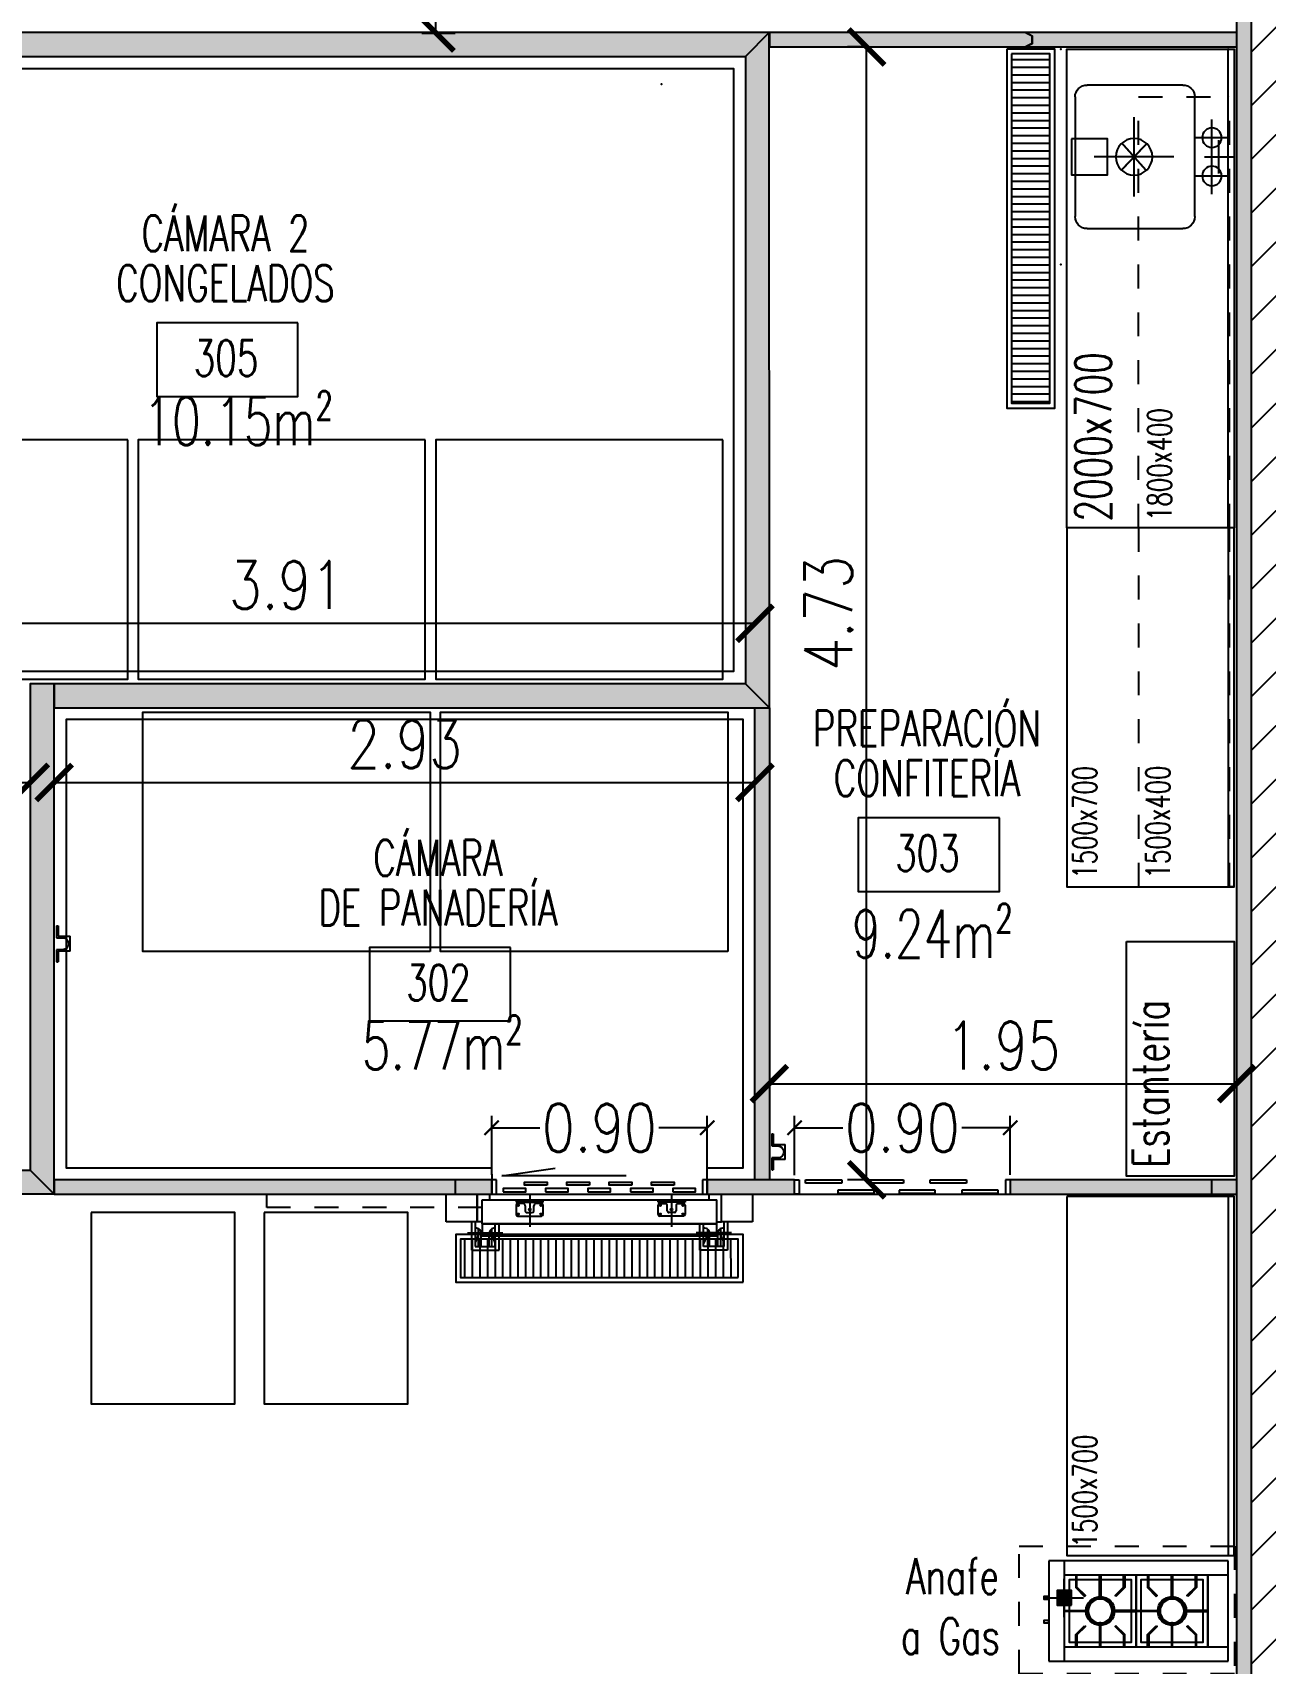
# Model space of a CAD drawing. Header units: millimetres. Extents: x -129 to 3172, y -143 to 919.
# Drawn here: x -37.77 to -32.62, y 4.59 to 11.41 of the extents above; entities that cross this region are included whole.
import ezdxf
from ezdxf.enums import TextEntityAlignment as Align

# ---------------------------------------------------------------- set-up
doc = ezdxf.new("R2010")
doc.units = ezdxf.units.MM
doc.header["$LTSCALE"] = 0.1
for name, pattern in [('DASHED', [0.75, 0.5, -0.25]), ('HIDDEN', [9.525, 6.35, -3.175]), ('PLANO BASE ROCA II-2$0$HIDDEN', [0.375, 0.25, -0.125])]:
    doc.linetypes.add(name, pattern=pattern)
for name, color, linetype in [('A-CAMARA', 160, 'Continuous'), ('C-CÁMARA', 8, 'Continuous'), ('C-METALICA', 8, 'Continuous'), ('Cenefa perimetral', 4, 'Continuous'), ('D-CAUCHO INT CAMARAS', 8, 'Continuous'), ('D-CAUCHO PUERTAS CAM', 8, 'Continuous'), ('D-CHAPA GALV PERFIL', 8, 'Continuous'), ('E-AC INOX', 112, 'Continuous'), ('E-AC INOX CAMPANAS', 112, 'DASHED'), ('E-GENERAL', 8, 'Continuous'), ('E-REJILLAS', 8, 'Continuous'), ('E-TXT', 7, 'Continuous'), ('H-HATCH PANEL  6', 150, 'Continuous'), ('H-HATCH PANEL 10', 130, 'Continuous'), ('R-CUADRO REF', 1, 'Continuous'), ('R-NOMBRE LOCAL', 7, 'Continuous'), ('zA-COTAS', 1, 'Continuous'), ('zA-TXT SUPS', 2, 'Continuous')]:
    doc.layers.add(name, color=color, linetype=linetype)
doc.styles.add('ROMANS', font='ROMANS.SHX', dxfattribs={"width": 0.8, "height": 0.2})
doc.styles.add('TESTI15', font='romans.shx', dxfattribs={"width": 0.9, "height": 1.5})
doc.styles.add('VAUX', font='romans.shx', dxfattribs={"width": 0.85})
doc.dimstyles.new('COTA 1-125', dxfattribs={"dimtxt": 0.2, "dimasz": 0.15, "dimexe": 0.08, "dimexo": 0.08, "dimgap": 0.06, "dimtad": 1, "dimzin": 0, "dimdsep": 46, "dimtxsty": 'ROMANS', "dimblk": 'ARCHTICK', "dimcen": 0, "dimclrd": 256, "dimclre": 8, "dimclrt": 3, "dimadec": 0, "dimazin": 0, "dimtfac": 1, "dimtofl": 0, "dimtmove": 0, "dimatfit": 3, "dimldrblk": 'ARCHTICK', "dimfxl": 1, "dimtolj": 1, "dimtzin": 0, "dimlwd": -1, "dimlwe": -1, "dimarcsym": 0})
doc.dimstyles.new('MIG-LATERAL-CHICO', dxfattribs={"dimtxt": 0.12, "dimasz": 0.06, "dimexe": 0.05, "dimexo": 0.02, "dimgap": 0.005, "dimtad": 0, "dimrnd": 0.005, "dimzin": 0, "dimdsep": 46, "dimtxsty": 'ROMANS', "dimblk1": 'ARCHTICK', "dimblk2": 'ARCHTICK', "dimsah": 1, "dimcen": 2.5, "dimclrd": 1, "dimclre": 8, "dimclrt": 3, "dimadec": 0, "dimazin": 0, "dimtfac": 1, "dimtmove": 0, "dimatfit": 3, "dimldrblk": 'ARCHTICK', "dimfxl": 1, "dimtolj": 1, "dimtzin": 0, "dimarcsym": 0})

# ---------------------------------------------------------------- blocks, each defined once
blk = doc.blocks.new('Mesada 1500x700')
at = {"layer": 'E-AC INOX', "elevation": -0.0153}
for points in [[(-33.5116, 1.8643), (-35.0116, 1.8643), (-35.0116, 1.1643), (-33.5116, 1.1643)], [(-33.5116, 1.1893), (-35.0116, 1.1893), (-35.0116, 1.1643), (-33.5116, 1.1643)]]:
    blk.add_lwpolyline(points, close=True, dxfattribs=at)
at = {"layer": 'E-TXT', "insert": (-34.9775, 1.8387, -0.0825), "char_height": 0.1, "attachment_point": 1, "style": 'TESTI15'}
blk.add_mtext_dynamic_manual_height_columns('{\\W0.7;1500x700}', width=1.597777, gutter_width=12.5, heights=[0], dxfattribs=at)
blk = doc.blocks.new('cortina 090')
at = {"layer": 'C-CÁMARA'}
for p, q in [((-0.8811, 0.0599, 0.0102), (-0.9011, 0.0599, 0.0102)), ((-0.9011, -0.0001, 0.0102), (-0.9011, 0.0599, 0.0102)), ((-0.8811, -0.0001, 0.0102), (-0.8811, 0.0599, 0.0102)), ((-0.6994, 0.0563), (-0.8508, 0.0563)), ((-0.8508, 0.0563), (-0.8508, 0.0427)), ((-0.8508, 0.0427), (-0.6994, 0.0427)), ((-0.7183, 0), (-0.7183, 0.0136)), ((-0.7183, 0.0136), (-0.5669, 0.0136)), ((-0.6994, 0.0427), (-0.6994, 0.0563)), ((-0.4366, 0.0563), (-0.588, 0.0563)), ((-0.588, 0.0563), (-0.588, 0.0427)), ((-0.588, 0.0427), (-0.4366, 0.0427)), ((-0.5669, 0.0136), (-0.5669, 0)), ((-0.4555, 0.0136), (-0.3041, 0.0136)), ((-0.4555, 0), (-0.4555, 0.0136)), ((-0.4366, 0.0427), (-0.4366, 0.0563)), ((-0.1806, 0.0563), (-0.332, 0.0563)), ((-0.332, 0.0563), (-0.332, 0.0427)), ((-0.332, 0.0427), (-0.1806, 0.0427)), ((-0.3041, 0.0136), (-0.3041, 0)), ((-0.1978, 0), (-0.1978, 0.0136)), ((-0.1978, 0.0136), (-0.0464, 0.0136)), ((-0.1806, 0.0427), (-0.1806, 0.0563)), ((-0.0464, 0.0136), (-0.0464, 0)), ((-0.02, 0), (-0.02, 0.06)), ((-0.02, 0.06), (0, 0.06)), ((0, 0), (-0.02, 0)), ((-0.9011, -0.0001, 0.0102), (-0.8811, -0.0001, 0.0102)), ((-0.5669, 0), (-0.7183, 0)), ((-0.3041, 0), (-0.4555, 0)), ((-0.0464, 0), (-0.1978, 0))]:
    blk.add_line(p, q, dxfattribs=at)
blk = doc.blocks.new('CHAPA GALV')
at = {"layer": 'D-CHAPA GALV PERFIL', "extrusion": (4.01955e-05, 1.05579e-06, 1)}
for p, q in [((0, 0.2, 0), (0, 0.3, 0)), ((0, 0.3, 0), (0.012, 0.3, 0)), ((0.012, 0.213, 0), (0.012, 0.3, 0)), ((0.05, 0.2, 0), (0, 0.2, 0)), ((0.113, 0.213, 0), (0.012, 0.213, 0)), ((0.1, 0.15, 0), (0.1, 0.15, 0)), ((0.113, 0.213, 0), (0.113, 0.088, 0)), ((0, 0), (0, 0.1, 0)), ((0, 0.1, 0), (0.05, 0.1, 0)), ((0, 0), (0.012, 0, 0)), ((0.012, 0.088, 0), (0.113, 0.088, 0)), ((0.012, 0), (0.012, 0.088, 0))]:
    blk.add_line(p, q, dxfattribs=at)
for centre, radius, start, end in [((0.052, 0.152), 0.0481, 357.6459, 92.3541), ((0.05, 0.15), 0.05, 270, 0)]:
    blk.add_arc(centre, radius, start, end, dxfattribs=at)
blk = doc.blocks.new('R150x20')
at = {"layer": 'E-REJILLAS'}
h = blk.add_hatch(dxfattribs=at)
h.set_pattern_fill('LINE', color=256, scale=0.01, angle=180, style=0)
h.set_pattern_definition([(180, (2011.962498, 1180.220005), (-4e-18, -0.03175), [])])
h.paths.add_polyline_path([(2011.9625, 1178.76), (2012.1225, 1178.76), (2012.1225, 1180.22), (2011.9625, 1180.22)])
for points in [[(2011.9425, 1178.74), (2011.9425, 1180.24), (2012.1425, 1180.24), (2012.1425, 1178.74)], [(2011.9625, 1178.76), (2011.9625, 1180.22), (2012.1225, 1180.22), (2012.1225, 1178.76)]]:
    blk.add_lwpolyline(points, close=True, dxfattribs=at)
blk = doc.blocks.new('N Local')
at = {"layer": 'R-CUADRO REF'}
blk.add_lwpolyline([(6337.1934, -934.8286), (6337.93, -934.8286), (6337.93, -935.2124), (6337.1934, -935.2124)], close=True, dxfattribs=at)
at = {"layer": 'R-CUADRO REF', "lineweight": 0, "style": 'VAUX', "width": 0.85}
blk.add_attdef('NUMERO', text='', height=0.1823, dxfattribs=at).set_placement((6337.5847, -935.1061), align=Align.CENTER)
at = {"layer": 'R-NOMBRE LOCAL', "lineweight": 0, "style": 'VAUX', "width": 0.85}
for p in [(6337.5718, -934.4549), (6337.5718, -934.7149)]:
    blk.add_attdef('NOMBRE', text='', height=0.1823, dxfattribs=at).set_placement(p, align=Align.CENTER)
blk = doc.blocks.new('Pcam Corr 090')
at = {"layer": 'E-REJILLAS'}
h = blk.add_hatch(dxfattribs=at)
h.set_pattern_fill('LINE', color=256, scale=0.01, angle=-89.99562, style=0)
h.set_pattern_definition([(270.0044, (-0.177773, -0.188166), (0.03175, 2.4e-06), [])])
h.paths.add_polyline_path([(0.13, -0.3482), (0.13, -0.1882), (-1.03, -0.1882), (-1.03, -0.3482)])
at = {"layer": 'A-CAMARA'}
for p, q in [((-0.9, 0), (-0.9, 0.06)), ((0, 0.06), (0, 0))]:
    blk.add_line(p, q, dxfattribs=at)
at = {"layer": 'C-CÁMARA'}
for p, q in [((-0.8572, 0.0756), (-0.6348, 0.1083)), ((-0.339, 0.0757), (-0.8572, 0.0756)), ((-0.9, 0.06), (-0.9, 0)), ((-0.88, 0.06), (-0.9, 0.06)), ((-0.88, 0), (-0.88, 0.06)), ((0, 0.06), (-0.02, 0.06)), ((-0.02, 0.06), (-0.02, 0)), ((0, 0), (0, 0.06)), ((-1.09, -0.1159), (-1.09, -0.0001)), ((-0.9605, -0.0001), (-0.9604, -0.1159)), ((-0.9604, -0.1159), (-0.9605, -0.0001)), ((-0.94, -0.0238), (0.04, -0.0237)), ((-0.94, -0.1246), (-0.94, -0.0238)), ((-0.9081, -0.0001), (0.0482, 0)), ((-0.9081, -0.0238), (-0.9081, -0.0001)), ((-0.6852, -0.0274), (-0.7983, -0.0274)), ((-0.7983, -0.0274), (-0.7983, -0.0333)), ((-0.7983, -0.0333), (-0.7754, -0.0333)), ((-0.798, -0.0463), (-0.798, -0.0848)), ((-0.7644, -0.0393), (-0.791, -0.0393)), ((-0.7754, -0.0333), (-0.7081, -0.0333)), ((-0.7602, -0.049), (-0.7602, -0.0705)), ((-0.7234, -0.0705), (-0.7234, -0.049)), ((-0.6922, -0.0393), (-0.7191, -0.0393)), ((-0.7081, -0.0333), (-0.6852, -0.0333)), ((-0.6852, -0.0333), (-0.6852, -0.0274)), ((-0.6852, -0.0848), (-0.6852, -0.0463)), ((-0.2049, -0.0273), (-0.0918, -0.0273)), ((-0.2049, -0.0333), (-0.2049, -0.0273)), ((-0.182, -0.0333), (-0.2049, -0.0333)), ((-0.2049, -0.0847), (-0.2049, -0.0462)), ((-0.1979, -0.0392), (-0.171, -0.0392)), ((-0.1147, -0.0332), (-0.182, -0.0333)), ((-0.1667, -0.0704), (-0.1667, -0.0489)), ((-0.1299, -0.0489), (-0.1299, -0.0704)), ((-0.1257, -0.0392), (-0.0991, -0.0392)), ((-0.0918, -0.0332), (-0.1147, -0.0332)), ((-0.0921, -0.0462), (-0.0921, -0.0847)), ((-0.0918, -0.0273), (-0.0918, -0.0332)), ((-0.02, 0), (0, 0)), ((0.0082, -0.0237), (0.0082, 0)), ((0.04, -0.1245), (0.04, -0.0237)), ((0.0605, -0.1158), (0.0605, 0)), ((0.0605, -0.1158), (0.0605, 0)), ((0.19, 0), (0.19, -0.1158)), ((-0.9604, -0.1159), (-1.09, -0.1159)), ((-0.94, -0.1159), (-0.985, -0.1159)), ((-0.985, -0.1159), (-0.985, -0.235)), ((-0.969, -0.1159), (-0.969, -0.219)), ((-0.94, -0.1246), (0.04, -0.1245)), ((-0.8852, -0.219), (-0.8852, -0.1246)), ((-0.8692, -0.235), (-0.8692, -0.1246)), ((-0.791, -0.0918), (-0.6922, -0.0918)), ((-0.7532, -0.0775), (-0.7304, -0.0775)), ((-0.0991, -0.0917), (-0.1979, -0.0917)), ((-0.1369, -0.0774), (-0.1597, -0.0774)), ((-0.0308, -0.2349), (-0.0308, -0.1245)), ((-0.0148, -0.2189), (-0.0148, -0.1245)), ((0.04, -0.1158), (0.0605, -0.1158)), ((0.19, -0.1158), (0.0605, -0.1158)), ((0.069, -0.1158), (0.069, -0.2189)), ((0.085, -0.1158), (0.085, -0.2349)), ((-1.0013, -0.1622), (-0.8542, -0.1622)), ((-0.9563, -0.1703), (-0.969, -0.2023)), ((-0.9563, -0.1445), (-0.9563, -0.219)), ((-0.9441, -0.219), (-0.9441, -0.169)), ((-0.91, -0.219), (-0.9101, -0.169)), ((-0.9008, -0.1464), (-0.9008, -0.219)), ((-0.9008, -0.169), (-0.8852, -0.2064)), ((0.1013, -0.1621), (-0.0458, -0.1621)), ((0.0008, -0.1689), (-0.0148, -0.2063)), ((0.0008, -0.1463), (0.0008, -0.2189)), ((0.0101, -0.2189), (0.0101, -0.1689)), ((0.0441, -0.2189), (0.0441, -0.1689)), ((0.0563, -0.1444), (0.0563, -0.2189)), ((0.0563, -0.1702), (0.069, -0.2022)), ((-0.985, -0.235), (-0.8692, -0.235)), ((-0.969, -0.219), (-0.8852, -0.219)), ((0.085, -0.2349), (-0.0308, -0.2349)), ((0.069, -0.2189), (-0.0148, -0.2189))]:
    blk.add_line(p, q, dxfattribs=at)
for points in [[(-0.8523, 0.0095), (-0.7575, 0.0095), (-0.7575, 0.0231), (-0.8523, 0.0231)], [(-0.6689, 0.0368), (-0.7637, 0.0368), (-0.7637, 0.0504), (-0.6689, 0.0504)], [(-0.6752, 0.0095), (-0.5804, 0.0096), (-0.5804, 0.0231), (-0.6752, 0.0231)], [(-0.4918, 0.0368), (-0.5866, 0.0368), (-0.5866, 0.0504), (-0.4918, 0.0504)], [(-0.498, 0.0096), (-0.4033, 0.0096), (-0.4033, 0.0232), (-0.4981, 0.0232)], [(-0.3147, 0.0368), (-0.4095, 0.0368), (-0.4095, 0.0504), (-0.3147, 0.0504)], [(-0.3209, 0.0096), (-0.2261, 0.0096), (-0.2261, 0.0232), (-0.3209, 0.0232)], [(-0.1376, 0.0369), (-0.2324, 0.0368), (-0.2324, 0.0504), (-0.1376, 0.0504)], [(-0.1438, 0.0096), (-0.049, 0.0096), (-0.049, 0.0232), (-0.1438, 0.0232)]]:
    blk.add_lwpolyline(points, close=True, dxfattribs=at)
at = {"layer": 'C-CÁMARA', "linetype": 'PLANO BASE ROCA II-2$0$HIDDEN'}
blk.add_lwpolyline([(-0.94, -0.0564), (-1.84, -0.0564), (-1.84, -0.0003)], dxfattribs=at)
at = {"layer": 'C-CÁMARA'}
for centre, radius in [((-0.789, -0.0472), 0.00291), ((-0.741, -0.0648), 0.00441), ((-0.6942, -0.0472), 0.00291), ((-0.1959, -0.0471), 0.00291), ((-0.1491, -0.0647), 0.00441), ((-0.1011, -0.0471), 0.00291), ((-0.789, -0.0839), 0.00291), ((-0.6942, -0.0839), 0.00291), ((-0.1959, -0.0838), 0.00291), ((-0.1011, -0.0838), 0.00291)]:
    blk.add_circle(centre, radius, dxfattribs=at)
for centre, radius, start, end in [((-0.791, -0.0463), 0.00699, 90.00438, 180.00438), ((-0.7779, -0.051), 0.0179, 6.67774, 98.19052), ((-0.7056, -0.051), 0.0179, 81.81824, 173.33102), ((-0.6922, -0.0463), 0.00699, 0.00438, 90.00438), ((-0.1979, -0.0462), 0.00699, 90.00438, 180.00438), ((-0.1845, -0.051), 0.0179, 6.67774, 98.19052), ((-0.1122, -0.051), 0.0179, 81.81824, 173.33102), ((-0.0991, -0.0462), 0.00699, 0.00438, 90.00438), ((-0.791, -0.0848), 0.00699, 180.00438, 270.00438), ((-0.7532, -0.0705), 0.00699, 180.00438, 270.00438), ((-0.7304, -0.0705), 0.00699, 270.00438, 0.00438), ((-0.6922, -0.0848), 0.00699, 270.00438, 0.00438), ((-0.1979, -0.0847), 0.00699, 180.00438, 270.00438), ((-0.1597, -0.0704), 0.00699, 180.00438, 270.00438), ((-0.1369, -0.0704), 0.00699, 270.00438, 0.00438), ((-0.0991, -0.0847), 0.00699, 270.00438, 0.00438), ((-0.9675, -0.1653), 0.0236, 351.17965, 93.63599), ((-0.8867, -0.1653), 0.0236, 86.37277, 188.82911), ((-0.0133, -0.1652), 0.0236, 351.17965, 93.63599), ((0.0675, -0.1652), 0.0236, 86.37277, 188.82911)]:
    blk.add_arc(centre, radius, start, end, dxfattribs=at)
at = {"layer": 'C-METALICA', "color": 8}
for p, q in [((-0.741, 0.0016), (-0.741, -0.1371)), ((-0.1491, 0.0017), (-0.1491, -0.137))]:
    blk.add_line(p, q, dxfattribs=at)
at = {"layer": 'D-CAUCHO PUERTAS CAM'}
blk.add_lwpolyline([(0.04, -0.1745), (0.04, -0.1246), (-0.94, -0.1246), (-0.94, -0.1745)], close=True, dxfattribs=at)
at = {"layer": 'E-REJILLAS'}
blk.add_lwpolyline([(0.15, -0.3682), (0.15, -0.1682), (-1.05, -0.1682), (-1.05, -0.3682), (0.15, -0.3682)], dxfattribs=at)
blk.add_lwpolyline([(0.13, -0.3482), (0.13, -0.1882), (-1.03, -0.1882), (-1.03, -0.3482)], close=True, dxfattribs=at)
blk = doc.blocks.new('1-600x500')
at = {"layer": 'E-AC INOX'}
for p, q in [((0.37, -0.1443), (0.37, 0.0072)), ((0.45, -0.1), (0.45, 0.02)), ((0.53, -0.1443), (0.53, 0.0072)), ((0.38, -0.04), (0.52, -0.04)), ((0.2943, -0.0685), (0.4457, -0.0685)), ((0.4543, -0.0685), (0.6057, -0.0685)), ((0.15, -0.59), (0.15, -0.19)), ((0.2, -0.14), (0.7, -0.14)), ((0.75, -0.19), (0.75, -0.59)), ((0.4499, -0.2272), (0.4499, -0.5599)), ((0.2835, -0.3936), (0.6163, -0.3936)), ((0.7, -0.64), (0.2, -0.64))]:
    blk.add_line(p, q, dxfattribs=at)
at = {"layer": 'E-AC INOX', "const_width": 0.008}
for points in [[(0.3929, -0.3428), (0.5069, -0.4444)], [(0.5051, -0.3408), (0.3946, -0.4463)]]:
    blk.add_lwpolyline(points, dxfattribs=at)
at = {"layer": 'E-AC INOX'}
for centre, radius in [((0.37, -0.0685), 0.0407), ((0.53, -0.0685), 0.0407), ((0.4499, -0.3936), 0.0764)]:
    blk.add_circle(centre, radius, dxfattribs=at)
for centre, start, end in [((0.2, -0.19), 90, 180), ((0.7, -0.19), 0, 90), ((0.2, -0.59), 180, 270), ((0.7, -0.59), 270, 0)]:
    blk.add_arc(centre, 0.05, start, end, dxfattribs=at)
at = {"layer": 'E-AC INOX', "color": 8}
for p in [(0, 0), (0.9, 0), (0, -0.7), (0.9, -0.7)]:
    blk.add_point(p, dxfattribs=at)
blk = doc.blocks.new('_ARCHTICK')
at = {"color": 0, "linetype": 'ByBlock', "const_width": 0.15}
blk.add_lwpolyline([(-0.5, -0.5), (0.5, 0.5)], dxfattribs=at)
blk = doc.blocks.new('*D337')
at = {"layer": 'Defpoints', "color": 0, "transparency": 16777216}
for p in [(-34.9488, 6.8324), (-35.8488, 6.6152, -0.03), (-34.9488, 6.6152, -0.0255)]:
    blk.add_point(p, dxfattribs=at)
at = {"layer": 'zA-COTAS', "color": 8, "lineweight": -2, "transparency": 16777216}
for p, q in [((-35.8488, 6.6352), (-35.8488, 6.8824)), ((-34.9488, 6.6352), (-34.9488, 6.8824))]:
    blk.add_line(p, q, dxfattribs=at)
at = {"layer": 'zA-COTAS', "color": 1, "lineweight": -2, "transparency": 16777216}
for p, q in [((-35.8488, 6.8324), (-35.6476, 6.8324)), ((-34.9488, 6.8324), (-35.15, 6.8324))]:
    blk.add_line(p, q, dxfattribs=at)
at = {"layer": 'zA-COTAS', "color": 1, "lineweight": -2, "transparency": 16777216, "xscale": 0.06, "yscale": 0.06, "zscale": 0.06, "rotation": 180}
blk.add_blockref('_ARCHTICK', (-35.8488, 6.8324), dxfattribs=at)
at = {"layer": 'zA-COTAS', "color": 1, "lineweight": -2, "transparency": 16777216, "xscale": 0.06, "yscale": 0.06, "zscale": 0.06}
blk.add_blockref('_ARCHTICK', (-34.9488, 6.8324), dxfattribs=at)
at = {"layer": 'zA-COTAS', "color": 3, "transparency": 16777216, "insert": (-35.3988, 6.8324), "char_height": 0.2, "attachment_point": 5, "style": 'ROMANS'}
blk.add_mtext('\\A1;0.90', dxfattribs=at)
blk = doc.blocks.new('*D339')
at = {"layer": 'Defpoints', "color": 0, "transparency": 16777216}
for p in [(-33.6828, 6.8324), (-34.5839, 6.615, -0.0255), (-33.6828, 6.6151, -0.0152)]:
    blk.add_point(p, dxfattribs=at)
at = {"layer": 'zA-COTAS', "color": 8, "lineweight": -2, "transparency": 16777216}
for p, q in [((-34.5839, 6.635), (-34.5839, 6.8824)), ((-33.6828, 6.6351), (-33.6828, 6.8824))]:
    blk.add_line(p, q, dxfattribs=at)
at = {"layer": 'zA-COTAS', "color": 1, "lineweight": -2, "transparency": 16777216}
for p, q in [((-34.5839, 6.8324), (-34.3821, 6.8324)), ((-33.6828, 6.8324), (-33.8845, 6.8324))]:
    blk.add_line(p, q, dxfattribs=at)
at = {"layer": 'zA-COTAS', "color": 1, "lineweight": -2, "transparency": 16777216, "xscale": 0.06, "yscale": 0.06, "zscale": 0.06, "rotation": 180}
blk.add_blockref('_ARCHTICK', (-34.5839, 6.8324), dxfattribs=at)
at = {"layer": 'zA-COTAS', "color": 1, "lineweight": -2, "transparency": 16777216, "xscale": 0.06, "yscale": 0.06, "zscale": 0.06}
blk.add_blockref('_ARCHTICK', (-33.6828, 6.8324), dxfattribs=at)
at = {"layer": 'zA-COTAS', "color": 3, "transparency": 16777216, "insert": (-34.1333, 6.8324), "char_height": 0.2, "attachment_point": 5, "style": 'ROMANS'}
blk.add_mtext('\\A1;0.90', dxfattribs=at)
blk = doc.blocks.new('15X15')
at = {"layer": 'E-REJILLAS', "elevation": -0.0017}
blk.add_lwpolyline([(1961.4181, 1185.014), (1961.5681, 1185.014), (1961.5681, 1184.864), (1961.4181, 1184.864)], close=True, dxfattribs=at)
blk = doc.blocks.new('*D440')
at = {"layer": 'Defpoints', "color": 0, "transparency": 16777216}
for p in [(-42.5764, 8.2752, -0.0056), (-37.7764, 8.2752, -0.0473), (-37.7764, 8.2752)]:
    blk.add_point(p, dxfattribs=at)
at = {"layer": 'zA-COTAS', "transparency": 16777216}
blk.add_line((-42.5764, 8.2752), (-37.7764, 8.2752), dxfattribs=at)
at = {"layer": 'zA-COTAS', "color": 8, "linetype": 'HIDDEN', "transparency": 16777216}
blk.add_line((-42.5764, 8.1952), (-42.5764, 8.1952), dxfattribs=at)
at = {"layer": 'zA-COTAS', "transparency": 16777216, "xscale": 0.15, "yscale": 0.15, "zscale": 0.15, "rotation": 180}
blk.add_blockref('_ARCHTICK', (-42.5764, 8.2752), dxfattribs=at)
at = {"layer": 'zA-COTAS', "transparency": 16777216, "xscale": 0.15, "yscale": 0.15, "zscale": 0.15}
blk.add_blockref('_ARCHTICK', (-37.7764, 8.2752), dxfattribs=at)
at = {"layer": 'zA-COTAS', "color": 3, "transparency": 16777216, "insert": (-40.1764, 8.4352), "char_height": 0.2, "attachment_point": 5, "style": 'ROMANS'}
blk.add_mtext('\\A1;4.80', dxfattribs=at)
blk = doc.blocks.new('*D441')
at = {"layer": 'Defpoints', "color": 0, "transparency": 16777216}
for p in [(-37.6764, 8.2751), (-34.7491, 8.2751, -0.03), (-34.7491, 8.2751)]:
    blk.add_point(p, dxfattribs=at)
at = {"layer": 'zA-COTAS', "transparency": 16777216}
blk.add_line((-37.6764, 8.2751), (-34.7491, 8.2751), dxfattribs=at)
at = {"layer": 'zA-COTAS', "transparency": 16777216, "xscale": 0.15, "yscale": 0.15, "zscale": 0.15, "rotation": 180}
blk.add_blockref('_ARCHTICK', (-37.6764, 8.2751), dxfattribs=at)
at = {"layer": 'zA-COTAS', "transparency": 16777216, "xscale": 0.15, "yscale": 0.15, "zscale": 0.15}
blk.add_blockref('_ARCHTICK', (-34.7491, 8.2751), dxfattribs=at)
at = {"layer": 'zA-COTAS', "color": 3, "transparency": 16777216, "insert": (-36.2127, 8.4351), "char_height": 0.2, "attachment_point": 5, "style": 'ROMANS'}
blk.add_mtext('\\A1;2.93', dxfattribs=at)
blk = doc.blocks.new('*D442')
at = {"layer": 'Defpoints', "color": 0, "transparency": 16777216}
for p in [(-34.6891, 7.0163, -0.0011), (-32.7369, 7.0163, -0.0011), (-32.7369, 7.0163)]:
    blk.add_point(p, dxfattribs=at)
at = {"layer": 'zA-COTAS', "transparency": 16777216}
blk.add_line((-34.6891, 7.0163), (-32.7369, 7.0163), dxfattribs=at)
at = {"layer": 'zA-COTAS', "transparency": 16777216, "xscale": 0.15, "yscale": 0.15, "zscale": 0.15, "rotation": 180}
blk.add_blockref('_ARCHTICK', (-34.6891, 7.0163), dxfattribs=at)
at = {"layer": 'zA-COTAS', "transparency": 16777216, "xscale": 0.15, "yscale": 0.15, "zscale": 0.15}
blk.add_blockref('_ARCHTICK', (-32.7369, 7.0163), dxfattribs=at)
at = {"layer": 'zA-COTAS', "color": 3, "transparency": 16777216, "insert": (-33.713, 7.1763), "char_height": 0.2, "attachment_point": 5, "style": 'ROMANS'}
blk.add_mtext('\\A1;1.95', dxfattribs=at)
blk = doc.blocks.new('*D443')
at = {"layer": 'Defpoints', "color": 0, "transparency": 16777216}
for p in [(-34.2827, 11.3481), (-34.2041, 11.3481, -0.0011), (-34.2041, 6.6149, -0.0255)]:
    blk.add_point(p, dxfattribs=at)
at = {"layer": 'zA-COTAS', "color": 8, "linetype": 'HIDDEN', "transparency": 16777216}
for p, q in [((-34.2841, 11.3481), (-34.3627, 11.3481)), ((-34.2841, 6.6149), (-34.3627, 6.6149))]:
    blk.add_line(p, q, dxfattribs=at)
at = {"layer": 'zA-COTAS', "transparency": 16777216}
blk.add_line((-34.2827, 6.6149), (-34.2827, 11.3481), dxfattribs=at)
at = {"layer": 'zA-COTAS', "transparency": 16777216, "xscale": 0.15, "yscale": 0.15, "zscale": 0.15}
for p, rotation in [((-34.2827, 11.3481), 90), ((-34.2827, 6.6149), 270)]:
    blk.add_blockref('_ARCHTICK', p, dxfattribs=dict(at, rotation=rotation))
at = {"layer": 'zA-COTAS', "color": 3, "transparency": 16777216, "insert": (-34.4427, 8.9815), "char_height": 0.2, "attachment_point": 5, "rotation": 90, "style": 'ROMANS'}
blk.add_mtext('\\A1;4.73', dxfattribs=at)
blk = doc.blocks.new('*D444')
at = {"layer": 'Defpoints', "color": 0, "transparency": 16777216}
for p in [(-36.2345, 14.5081, -0.0127), (-36.0817, 14.5081), (-36.2211, 11.4064, -0.0011)]:
    blk.add_point(p, dxfattribs=at)
at = {"layer": 'zA-COTAS', "color": 8, "linetype": 'HIDDEN', "transparency": 16777216}
for p, q in [((-36.1545, 14.5081), (-36.0017, 14.5081)), ((-36.1411, 11.4064), (-36.0017, 11.4064))]:
    blk.add_line(p, q, dxfattribs=at)
at = {"layer": 'zA-COTAS', "transparency": 16777216}
blk.add_line((-36.0817, 11.4064), (-36.0817, 14.5081), dxfattribs=at)
at = {"layer": 'zA-COTAS', "transparency": 16777216, "xscale": 0.15, "yscale": 0.15, "zscale": 0.15}
for p, rotation in [((-36.0817, 14.5081), 90), ((-36.0817, 11.4064), 270)]:
    blk.add_blockref('_ARCHTICK', p, dxfattribs=dict(at, rotation=rotation))
at = {"layer": 'zA-COTAS', "color": 3, "transparency": 16777216, "insert": (-36.2417, 12.9573), "char_height": 0.2, "attachment_point": 5, "rotation": 90, "style": 'ROMANS'}
blk.add_mtext('\\A1;3.10', dxfattribs=at)
blk = doc.blocks.new('*D446')
at = {"layer": 'Defpoints', "color": 0, "transparency": 16777216}
for p in [(-38.6631, 8.9404, -0.03), (-34.7491, 8.9404, -0.03), (-34.7491, 8.9404)]:
    blk.add_point(p, dxfattribs=at)
at = {"layer": 'zA-COTAS', "transparency": 16777216}
blk.add_line((-38.6631, 8.9404), (-34.7491, 8.9404), dxfattribs=at)
at = {"layer": 'zA-COTAS', "color": 8, "linetype": 'HIDDEN', "transparency": 16777216}
blk.add_line((-38.6631, 8.8604), (-38.6631, 8.8604), dxfattribs=at)
at = {"layer": 'zA-COTAS', "transparency": 16777216, "xscale": 0.15, "yscale": 0.15, "zscale": 0.15, "rotation": 180}
blk.add_blockref('_ARCHTICK', (-38.6631, 8.9404), dxfattribs=at)
at = {"layer": 'zA-COTAS', "transparency": 16777216, "xscale": 0.15, "yscale": 0.15, "zscale": 0.15}
blk.add_blockref('_ARCHTICK', (-34.7491, 8.9404), dxfattribs=at)
at = {"layer": 'zA-COTAS', "color": 3, "transparency": 16777216, "insert": (-36.7061, 9.1004), "char_height": 0.2, "attachment_point": 5, "style": 'ROMANS'}
blk.add_mtext('\\A1;3.91', dxfattribs=at)
blk = doc.blocks.new('horn')
at = {"layer": 'E-AC INOX'}
for points in [[(349.9053, 660.553), (350.2053, 660.553), (350.2053, 660.253), (349.9053, 660.253)], [(350.0578, 660.553), (350.0578, 660.453), (350.0528, 660.453), (350.0528, 660.553)], [(349.994, 660.4688), (349.9905, 660.4652), (349.9552, 660.5005), (349.9053, 660.5005), (349.9053, 660.5055), (349.9573, 660.5055)], [(350.1166, 660.4688), (350.1201, 660.4652), (350.1554, 660.5005), (350.2053, 660.5005), (350.2053, 660.5055), (350.1534, 660.5055)], [(349.9053, 660.4055), (350.0053, 660.4055), (350.0053, 660.4005), (349.9053, 660.4005)], [(350.2053, 660.4055), (350.1053, 660.4055), (350.1053, 660.4005), (350.2053, 660.4005)], [(349.994, 660.3372), (349.9905, 660.3408), (349.9552, 660.3055), (349.9053, 660.3055), (349.9053, 660.3005), (349.9573, 660.3005)], [(350.0578, 660.253), (350.0578, 660.353), (350.0528, 660.353), (350.0528, 660.253)], [(350.1166, 660.3372), (350.1201, 660.3408), (350.1554, 660.3055), (350.2053, 660.3055), (350.2053, 660.3005), (350.1534, 660.3005)]]:
    blk.add_lwpolyline(points, close=True, dxfattribs=at)
for points in [[(349.9253, 660.5055), (349.9253, 660.533), (350.0528, 660.533)], [(350.0578, 660.533), (350.1853, 660.533), (350.1853, 660.5055)], [(349.9253, 660.4055), (349.9253, 660.5005)], [(350.1853, 660.5005), (350.1853, 660.4055)], [(349.9253, 660.3055), (349.9253, 660.4005)], [(350.1853, 660.4005), (350.1853, 660.3055)], [(350.0528, 660.273), (349.9253, 660.273), (349.9253, 660.3005)], [(350.1853, 660.3005), (350.1853, 660.273), (350.0578, 660.273)]]:
    blk.add_lwpolyline(points, dxfattribs=at)
at = {"layer": 'E-AC INOX', "color": 1}
blk.add_circle((350.0553, 660.403), 0.05, dxfattribs=at)
for radius, start, end in [(0.06, 92.38802, 177.61198), (0.055, 92.60525, 177.39475), (0.06, 2.38802, 87.61198), (0.055, 2.60525, 87.39475), (0.06, 182.38802, 267.61198), (0.055, 182.60525, 267.39475), (0.055, 272.60525, 357.39475), (0.06, 272.38802, 357.61198)]:
    blk.add_arc((350.0553, 660.403), radius, start, end, dxfattribs=at)
blk = doc.blocks.new('anafe a gas')
at = {"layer": 'E-AC INOX'}
h = blk.add_hatch(color=256, dxfattribs=at)
h.paths.add_polyline_path([(0.065, 0.2951), (0.0951, 0.2951), (0.0951, 0.265), (0.065, 0.265)])
h.paths.add_polyline_path([(0.065, 0.2349), (0.0349, 0.2349), (0.0349, 0.265), (0.065, 0.265)])
h.paths.add_polyline_path([(0.065, 0.265), (0.0349, 0.265), (0.0349, 0.2951), (0.065, 0.2951)])
h.paths.add_polyline_path([(0.0951, 0.2349), (0.065, 0.2349), (0.065, 0.265), (0.0951, 0.265)])
for p, q in [((0.75, 0.42), (0, 0.42)), ((0, 0.42), (0, 0)), ((0.065, 0.42), (0.065, 0)), ((0.75, 0), (0.75, 0.42)), ((0.75, 0.36), (0.065, 0.36)), ((0.065, 0.1849), (0.065, 0.3451)), ((0.665, 0.36), (0.665, 0.06)), ((-0.0151, 0.265), (0.1451, 0.265)), ((0, 0), (0.75, 0)), ((0.065, 0.06), (0.75, 0.06))]:
    blk.add_line(p, q, dxfattribs=at)
for points in [[(0.0951, 0.2349), (0.0951, 0.2951), (0.0349, 0.2951), (0.0349, 0.2349)], [(0, 0.26), (0, 0.27), (-0.02, 0.27), (-0.02, 0.26)], [(0, 0.16), (0, 0.17), (-0.02, 0.17), (-0.02, 0.16)]]:
    blk.add_lwpolyline(points, close=True, dxfattribs=at)
at = {"layer": 'E-AC INOX', "extrusion": (0, 0, -1), "zscale": -1, "rotation": 90}
for p in [(660.188, -349.8453), (659.888, -349.8453)]:
    blk.add_blockref('horn', p, dxfattribs=at)
at = {"layer": 'E-TXT', "insert": (-0.7642, 0.4303, -0.3543), "char_height": 0.15, "attachment_point": 1, "style": 'TESTI15'}
blk.add_mtext_dynamic_manual_height_columns('\\pi0.16867;{\\W0.7;Anafe \\P\\pi0.14617;a Gas}', width=0.747344, gutter_width=12.5, heights=[0], dxfattribs=at)
blk = doc.blocks.new('MESADA BACHA 200X70')
at = {"layer": 'E-AC INOX'}
for points in [[(0, 0), (0, 2), (0.7, 2), (0.7, 0)], [(0.675, 0), (0.675, 2), (0.7, 2), (0.7, 0)]]:
    blk.add_lwpolyline(points, close=True, dxfattribs=at)
at = {"layer": 'E-TXT', "insert": (0.0357, 0.0265), "char_height": 0.15, "attachment_point": 1, "rotation": 90, "style": 'TESTI15'}
blk.add_mtext_dynamic_manual_height_columns('{\\W0.7;2000x700}', width=1.597777, gutter_width=12.5, heights=[0], dxfattribs=at)
blk = doc.blocks.new('Estantería')
at = {"layer": 'E-AC INOX', "elevation": 0.0003}
blk.add_lwpolyline([(-34.9145, 2.7509), (-34.4645, 2.7509), (-34.4645, 1.7709), (-34.9145, 1.7709)], close=True, dxfattribs=at)
at = {"layer": 'E-TXT', "insert": (-34.8889, 1.8051, -0.067), "char_height": 0.15, "attachment_point": 1, "rotation": 90, "style": 'TESTI15'}
blk.add_mtext_dynamic_manual_height_columns('{\\W0.7;Estantería}', width=1.597777, gutter_width=12.5, heights=[0], dxfattribs=at)
blk = doc.blocks.new('Estanteria 1500x400')
at = {"layer": 'E-AC INOX', "linetype": 'DASHED', "elevation": -0.0153}
blk.add_lwpolyline([(-33.5116, 0.3617), (-35.0116, 0.3617), (-35.0116, -0.0383), (-33.5116, -0.0383)], close=True, dxfattribs=at)
blk.add_lwpolyline([(-35.0116, -0.0383), (-35.0116, -0.0183), (-33.5116, -0.0183)], dxfattribs=at)
at = {"layer": 'E-TXT', "insert": (-34.9765, 0.3309, -0.0825), "char_height": 0.1, "attachment_point": 1, "style": 'TESTI15'}
blk.add_mtext_dynamic_manual_height_columns('{\\W0.7;1500x400}', width=1.597777, gutter_width=12.5, heights=[0], dxfattribs=at)
blk = doc.blocks.new('Mesada 2000')
at = {"layer": 'E-AC INOX', "linetype": 'DASHED', "elevation": -0.0153}
blk.add_lwpolyline([(-37.0116, -0.0383), (-37.0116, 0.3617), (-35.2116, 0.3617), (-35.2116, -0.0383)], close=True, dxfattribs=at)
blk.add_lwpolyline([(-37.0116, -0.0183), (-35.2116, -0.0183)], dxfattribs=at)
at = {"layer": 'E-TXT', "insert": (-36.9829, 0.3239, -0.0524), "char_height": 0.1, "attachment_point": 1, "style": 'TESTI15'}
blk.add_mtext_dynamic_manual_height_columns('{\\W0.7;1800x400}', width=1.597777, gutter_width=12.5, heights=[0], dxfattribs=at)

msp = doc.modelspace()

# ---------------------------------------------------------------- hatches: boundary and pattern name
at = {"layer": 'Cenefa perimetral'}
h = msp.add_hatch(dxfattribs=at)
h.set_pattern_fill('LINE', color=256, scale=0.05, angle=45)
h.paths.add_polyline_path([(-8.4062, 0.1851), (-8.4062, 0.7351), (-31.5769, 0.7351), (-31.5769, 28.1147), (-6.707, 28.1147), (-6.707, 24.0344), (-5.607, 24.0344), (-5.607, 28.1477), (-6.5037, 28.1477), (-6.5037, 29.2147), (-32.6763, 29.1847), (-32.6763, 0.1851)])
at = {"layer": 'H-HATCH PANEL  6'}
for points in [[(-32.7369, 14.5681), (-32.6769, 14.5681), (-32.6769, 1.5351), (-32.7369, 1.5351)], [(-33.6164, 11.3481), (-33.6164, 11.3513), (-33.5914, 11.3643), (-33.5914, 11.3926), (-33.6164, 11.4055), (-33.6164, 11.4081), (-34.6891, 11.4081), (-34.6891, 11.3481)], [(-32.7369, 11.3481), (-32.7364, 11.4081), (-33.6166, 11.4081), (-33.5916, 11.3948), (-33.5916, 11.3616), (-33.6166, 11.3481)], [(-34.6891, 6.6151), (-34.7491, 6.6151), (-34.7491, 8.5875), (-34.6891, 8.5875)], [(-37.6764, 6.615), (-37.6764, 6.555), (-35.8488, 6.5551), (-35.8488, 6.6151)], [(-36.0018, 6.6152), (-36.0018, 6.5552), (-35.8488, 6.555), (-35.8488, 6.6153)], [(-34.9488, 6.6152), (-34.9488, 6.555), (-34.5839, 6.555), (-34.5839, 6.615)], [(-33.6828, 6.6151), (-33.6828, 6.5551), (-32.7369, 6.5551), (-32.7369, 6.6151)]]:
    msp.add_hatch(color=256, dxfattribs=at).paths.add_polyline_path(points)
at = {"layer": 'H-HATCH PANEL 10'}
for points in [[(-42.6764, 11.4081), (-42.5764, 11.3081), (-34.7892, 11.3081), (-34.6892, 11.4081)], [(-34.7892, 8.6875), (-34.6891, 8.5875), (-34.6892, 11.4081), (-34.7892, 11.3081)], [(-37.7764, 6.6551), (-37.6764, 6.5551), (-37.6764, 8.6875), (-37.7764, 8.6875)], [(-34.6891, 8.5875), (-34.7892, 8.6875), (-37.6764, 8.6875), (-37.6764, 8.5875)], [(-37.9736, 6.5551), (-37.9736, 6.6551), (-37.7764, 6.6551), (-37.6945, 6.5732), (-37.6764, 6.5551)]]:
    msp.add_hatch(color=256, dxfattribs=at).paths.add_polyline_path(points)

# ---------------------------------------------------------------- linework, layer by layer
at = {"color": 8}
msp.add_point((-35.1389, 11.1927), dxfattribs=at)
at = {"layer": 'A-CAMARA'}
for p, q in [((-32.8416, 6.6151), (-32.8416, 6.5551)), ((-36.0488, 6.5553), (-33.5768, 6.5553, -0.7487))]:
    msp.add_line(p, q, dxfattribs=at)
for points in [[(-32.7369, 14.5681), (-32.7369, 14.5681), (-32.7369, 14.5681), (-32.6769, 14.5681), (-32.6769, 14.5681), (-32.6769, 14.5681), (-32.6769, 1.5351), (-32.6769, 1.5351), (-32.7369, 1.5351), (-32.7369, 1.5351), (-32.7369, 14.5681)], [(-42.6764, 11.4081), (-42.6764, 11.4081), (-42.6764, 11.4081), (-42.5764, 11.3081), (-42.5764, 11.3081), (-42.5764, 11.3081), (-34.7892, 11.3081), (-34.7892, 11.3081), (-34.6892, 11.4081), (-34.6892, 11.4081), (-42.6764, 11.4081)], [(-34.7892, 8.6875), (-34.7892, 8.6875), (-34.7892, 8.6875), (-34.6891, 8.5875), (-34.6891, 8.5875), (-34.6891, 8.5875), (-34.6892, 11.4081), (-34.6892, 11.4081), (-34.7892, 11.3081), (-34.7892, 11.3081), (-34.7892, 8.6875)], [(-33.6164, 11.3481), (-33.6164, 11.3513), (-33.5914, 11.3643), (-33.5914, 11.3926), (-33.6164, 11.4055), (-33.6164, 11.4081), (-34.6891, 11.4081), (-34.6891, 11.4081), (-34.6891, 11.3481), (-34.6891, 11.3481), (-33.6164, 11.3481)], [(-32.7369, 11.3481), (-32.7369, 11.3481), (-32.7369, 11.3481), (-32.7364, 11.4081), (-32.7364, 11.4081), (-32.7364, 11.4081), (-33.6166, 11.4081), (-33.5916, 11.3948), (-33.5916, 11.3616), (-33.6166, 11.3481), (-32.7369, 11.3481)], [(-37.7764, 6.6551), (-37.7764, 6.6551), (-37.7764, 6.6551), (-37.6764, 6.5551), (-37.6764, 6.5551), (-37.6764, 6.5551), (-37.6764, 8.6875), (-37.6764, 8.6875), (-37.7764, 8.6875), (-37.7764, 8.6875), (-37.7764, 6.6551)], [(-34.6891, 8.5875), (-34.6891, 8.5875), (-34.6891, 8.5875), (-34.6891, 8.5875), (-34.7892, 8.6875), (-34.7892, 8.6875), (-37.6764, 8.6875), (-37.6764, 8.6875), (-37.6764, 8.5875), (-37.6764, 8.5875), (-34.6891, 8.5875)], [(-34.6891, 6.6151), (-34.6891, 6.6151), (-34.6891, 6.6151), (-34.7491, 6.6151), (-34.7491, 6.6151), (-34.7491, 6.6151), (-34.7491, 8.5875), (-34.7491, 8.5875), (-34.6891, 8.5875), (-34.6891, 8.5875), (-34.6891, 6.6151)], [(-37.9736, 6.5551), (-37.9736, 6.5551), (-37.9736, 6.5551), (-37.9736, 6.6551), (-37.9736, 6.6551), (-37.9736, 6.6551), (-37.7764, 6.6551), (-37.7764, 6.6551), (-37.6945, 6.5732), (-37.6764, 6.5551), (-37.9736, 6.5551)], [(-37.6764, 6.615), (-37.6764, 6.615), (-37.6764, 6.615), (-37.6764, 6.555), (-37.6764, 6.555), (-37.6764, 6.555), (-35.8488, 6.5551), (-35.8488, 6.5551), (-35.8488, 6.6151), (-35.8488, 6.6151), (-37.6764, 6.615)], [(-36.0018, 6.6152), (-36.0018, 6.6152), (-36.0018, 6.6152), (-36.0018, 6.5552), (-36.0018, 6.5552), (-36.0018, 6.5552), (-35.8488, 6.555), (-35.8488, 6.555), (-35.8488, 6.6153), (-35.8488, 6.6153), (-36.0018, 6.6152)], [(-34.9488, 6.6152), (-34.9488, 6.6152), (-34.9488, 6.6152), (-34.9488, 6.6152), (-34.9488, 6.555), (-34.9488, 6.555), (-34.5839, 6.555), (-34.5839, 6.555), (-34.5839, 6.615), (-34.5839, 6.615), (-34.9488, 6.6152)], [(-33.6828, 6.6151), (-33.6828, 6.6151), (-33.6828, 6.6151), (-33.6828, 6.6151), (-33.6828, 6.5551), (-33.6828, 6.5551), (-32.7369, 6.5551), (-32.7369, 6.5551), (-32.7369, 6.6151), (-32.7369, 6.6151), (-33.6828, 6.6151)]]:
    msp.add_lwpolyline(points, dxfattribs=at)
at = {"layer": 'C-CÁMARA'}
msp.add_line((-36.0388, 6.5552), (-33.6373, 6.5552, -0.7487), dxfattribs=at)
at = {"layer": 'Cenefa perimetral'}
msp.add_lwpolyline([(-8.4062, 0.1851), (-8.4062, 0.7351), (-31.5769, 0.7351), (-31.5769, 28.1147), (-6.707, 28.1147), (-6.707, 24.0344), (-5.607, 24.0344), (-5.607, 28.1477), (-6.5037, 28.1477), (-6.5037, 29.2147), (-32.6763, 29.1847), (-32.6763, 0.1851)], close=True, dxfattribs=at)
at = {"layer": 'D-CAUCHO INT CAMARAS'}
for points in [[(-38.6845, 11.3081), (-38.6845, 11.2581), (-34.8391, 11.2581), (-34.8391, 8.7381), (-38.6131, 8.7381), (-38.6131, 9.8081), (-38.6631, 9.8081)], [(-34.9488, 6.6152), (-34.9488, 6.6645), (-34.7991, 6.6645), (-34.7991, 8.5379), (-37.6264, 8.5379), (-37.6264, 6.6645), (-35.849, 6.6648), (-35.8488, 6.6151)]]:
    msp.add_lwpolyline(points, dxfattribs=at)
at = {"layer": 'E-AC INOX CAMPANAS', "elevation": -0.3812}
msp.add_lwpolyline([(-32.7461, 4.5514), (-33.6461, 4.5514), (-33.6461, 5.0847), (-32.7461, 5.0847)], close=True, dxfattribs=at)
at = {"layer": 'E-GENERAL'}
for points in [[(-37.3694, 9.7063), (-38.5694, 9.7063), (-38.5694, 8.7063), (-37.3694, 8.7063)], [(-36.1261, 9.7063), (-37.3261, 9.7063), (-37.3261, 8.7063), (-36.1261, 8.7063)], [(-34.8828, 9.7063), (-36.0828, 9.7063), (-36.0828, 8.7063), (-34.8828, 8.7063)], [(-36.1061, 7.5695), (-37.3061, 7.5695), (-37.3061, 8.5695), (-36.1061, 8.5695)], [(-34.8628, 7.5695), (-36.0628, 7.5695), (-36.0628, 8.5695), (-34.8628, 8.5695)], [(-37.5222, 6.4786), (-37.5222, 5.6786), (-36.9222, 5.6786), (-36.9222, 6.4786)], [(-36.7988, 6.4786), (-36.7988, 5.6786), (-36.1988, 5.6786), (-36.1988, 6.4786)]]:
    msp.add_lwpolyline(points, close=True, dxfattribs=at)

# ---------------------------------------------------------------- block references
ref = msp.add_blockref('N Local', (5033.0965, 758.0582), dxfattribs=dict(xscale=-0.7999999999999545, yscale=0.8000000000000114, zscale=0.8))
ref.add_attrib('NUMERO', '305', dxfattribs={"layer": 'R-CUADRO REF', "lineweight": 0, "height": 0.15, "style": 'VAUX', "width": 0.7}).set_placement((-36.9586, 9.9733), align=Align.CENTER)
ref.add_attrib('NOMBRE', 'CÁMARA 2', dxfattribs={"layer": 'R-NOMBRE LOCAL', "lineweight": 0, "height": 0.15, "style": 'VAUX', "width": 0.7}).set_placement((-36.9609, 10.4943), align=Align.CENTER)
ref.add_attrib('NOMBRE', 'CONGELADOS', dxfattribs={"layer": 'R-NOMBRE LOCAL', "lineweight": 0, "height": 0.15, "style": 'VAUX', "width": 0.7}).set_placement((-36.9609, 10.2863), align=Align.CENTER)
ref = msp.add_blockref('N Local', (5036.0266, 755.99), dxfattribs=dict(xscale=-0.7999999999999545, yscale=0.8000000000000114, zscale=0.8))
ref.add_attrib('NUMERO', '303', dxfattribs={"layer": 'R-CUADRO REF', "lineweight": 0, "height": 0.15, "style": 'VAUX', "width": 0.7}).set_placement((-34.0285, 7.9051), align=Align.CENTER)
ref.add_attrib('NOMBRE', 'PREPARACIÓN', dxfattribs={"layer": 'R-NOMBRE LOCAL', "lineweight": 0, "height": 0.15, "style": 'VAUX', "width": 0.7}).set_placement((-34.0308, 8.4261), align=Align.CENTER)
ref.add_attrib('NOMBRE', 'CONFITERÍA', dxfattribs={"layer": 'R-NOMBRE LOCAL', "lineweight": 0, "height": 0.15, "style": 'VAUX', "width": 0.7}).set_placement((-34.0308, 8.2181), align=Align.CENTER)
ref = msp.add_blockref('N Local', (5033.9841, 755.4487), dxfattribs=dict(xscale=-0.7999999999999545, yscale=0.8000000000000114, zscale=0.8))
ref.add_attrib('NUMERO', '302', dxfattribs={"layer": 'R-CUADRO REF', "lineweight": 0, "height": 0.15, "style": 'VAUX', "width": 0.7}).set_placement((-36.0711, 7.3638), align=Align.CENTER)
ref.add_attrib('NOMBRE', 'CÁMARA', dxfattribs={"layer": 'R-NOMBRE LOCAL', "lineweight": 0, "height": 0.15, "style": 'VAUX', "width": 0.7}).set_placement((-36.0733, 7.8848), align=Align.CENTER)
ref.add_attrib('NOMBRE', 'DE PANADERÍA', dxfattribs={"layer": 'R-NOMBRE LOCAL', "lineweight": 0, "height": 0.15, "style": 'VAUX', "width": 0.7}).set_placement((-36.0733, 7.6768), align=Align.CENTER)
at = {"xscale": -0.5, "yscale": 0.5, "zscale": 0.5, "rotation": 180}
for p in [(-37.6664, 7.6763), (-34.6791, 6.8067)]:
    msp.add_blockref('CHAPA GALV', p, dxfattribs=at)
msp.add_blockref('Pcam Corr 090', (-34.9488, 6.5553))
at = {"rotation": 180}
msp.add_blockref('cortina 090', (-34.5839, 6.6149), dxfattribs=at)
at = {"layer": 'E-AC INOX', "linetype": 'HIDDEN', "xscale": -1, "rotation": 270}
msp.add_blockref('1-600x500', (-32.7719, 10.4392), dxfattribs=at)
at = {"layer": 'E-AC INOX'}
for name, p in [('MESADA BACHA 200X70', (-33.4469, 9.3392, -0.0153)), ('Estantería', (1.7176, 4.8595)), ('anafe a gas', (-33.5219, 4.6033, -0.0153))]:
    msp.add_blockref(name, p, dxfattribs=at)
at = {"layer": 'E-AC INOX', "rotation": 90}
for name, p in [('Mesada 2000', (-32.7852, 46.3509)), ('Mesada 1500x700', (-31.5826, 42.8509)), ('Estanteria 1500x400', (-32.7852, 42.8509)), ('Mesada 1500x700', (-31.5826, 40.0567))]:
    msp.add_blockref(name, p, dxfattribs=at)
at = {"layer": 'E-REJILLAS', "xscale": -1}
for name, p, rotation in [('R150x20', (-2045.6394, 1190.0792), 180), ('15X15', (1151.5871, 1972.3823), 90)]:
    msp.add_blockref(name, p, dxfattribs=dict(at, rotation=rotation))

# ---------------------------------------------------------------- texts
at = {"layer": 'zA-TXT SUPS', "char_height": 0.2, "width": 4.465041, "attachment_point": 1, "line_spacing_factor": 0.999789, "style": 'VAUX'}
for s, insert in [('\\pi1.82252;{\\W0.7;10.15m²}', (-39.1267, 9.885, 0.0192)), ('\\pi1.87919;{\\W0.7;9.24m²}', (-36.2237, 7.7429)), ('\\pi1.87919;{\\W0.7;5.77m²}', (-38.2704, 7.2764, -0.0063))]:
    msp.add_mtext(s, dxfattribs=dict(at, insert=insert))

# ---------------------------------------------------------------- dimensions: what is measured, and where the dimension line sits
at = {"layer": 'zA-COTAS'}
for base, p1, p2, picture, middle in [((-36.0817, 14.5081, 0.0219), (-36.2211, 11.4064, 0.0208), (-36.2345, 14.5081, 0.0092), '*D444', (-36.2417, 12.9573, 0.0219)), ((-34.2827, 11.3481, 0.0219), (-34.2041, 6.6149, -0.0036), (-34.2041, 11.3481, 0.0208), '*D443', (-34.4427, 8.9815, 0.0219))]:
    dim = msp.add_linear_dim(base=base, p1=p1, p2=p2, angle=90, dimstyle='COTA 1-125', dxfattribs=at)
    dim.commit()
    dim.dimension.update_dxf_attribs({"geometry": picture, "text_midpoint": middle})
for base, p1, p2, picture, middle in [((-34.7491, 8.9404, 0.002), (-38.6631, 8.9404, -0.028), (-34.7491, 8.9404, -0.028), '*D446', (-36.7061, 9.1004, 0.002)), ((-37.7764, 8.2752, 0.0219), (-42.5764, 8.2752, 0.0162), (-37.7764, 8.2752, -0.0255), '*D440', (-40.1764, 8.4352, 0.0219)), ((-34.7491, 8.2751, 0.0219), (-37.6764, 8.2751, 0.0219), (-34.7491, 8.2751, -0.0082), '*D441', (-36.2127, 8.4351, 0.0219)), ((-32.7369, 7.0163, 0.0219), (-34.6891, 7.0163, 0.0208), (-32.7369, 7.0163, 0.0208), '*D442', (-33.713, 7.1763, 0.0219))]:
    dim = msp.add_linear_dim(base=base, p1=p1, p2=p2, dimstyle='COTA 1-125', dxfattribs=at)
    dim.commit()
    dim.dimension.update_dxf_attribs({"geometry": picture, "text_midpoint": middle})
for base, p1, p2, picture, middle in [((-34.9488, 6.8324), (-35.8488, 6.6152, -0.03), (-34.9488, 6.6152, -0.0255), '*D337', (-35.3988, 6.8324)), ((-33.6828, 6.8324), (-34.5839, 6.615, -0.0255), (-33.6828, 6.6151, -0.0152), '*D339', (-34.1333, 6.8324))]:
    dim = msp.add_linear_dim(base=base, p1=p1, p2=p2, dimstyle='MIG-LATERAL-CHICO', override={"dimfxl": 0.18}, dxfattribs=at)
    dim.commit()
    dim.dimension.update_dxf_attribs({"geometry": picture, "text_midpoint": middle})

doc.saveas('drawing.dxf')
